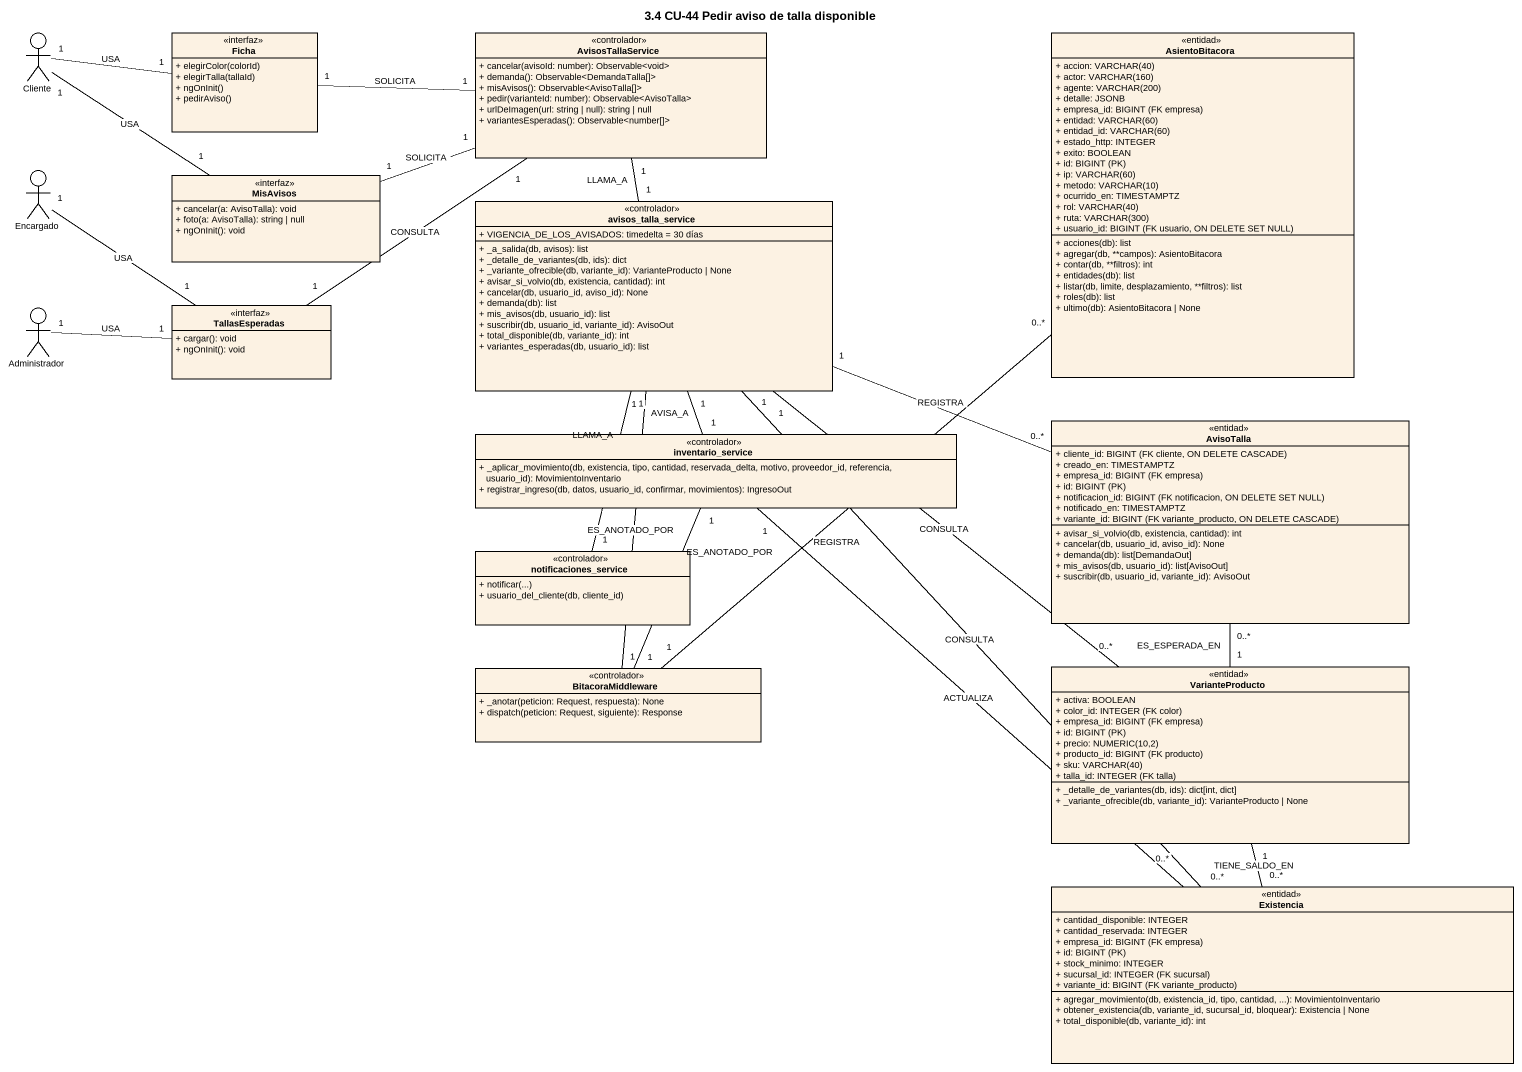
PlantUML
@startuml
title 3.4 CU-44 Pedir aviso de talla disponible
allowmixing
hide circle
hide empty members
skinparam classAttributeIconSize 0
actor Cliente
class Ficha <<interfaz>> {
  + elegirColor(colorId)
  + elegirTalla(tallaId)
  + ngOnInit()
  + pedirAviso()
}
class AvisosTallaService <<controlador>> {
  + cancelar(avisoId: number): Observable<void>
  + demanda(): Observable<DemandaTalla[]>
  + misAvisos(): Observable<AvisoTalla[]>
  + pedir(varianteId: number): Observable<AvisoTalla>
  + urlDeImagen(url: string | null): string | null
  + variantesEsperadas(): Observable<number[]>
}
class AsientoBitacora <<entidad>> {
  {field} + accion: VARCHAR(40)
  {field} + actor: VARCHAR(160)
  {field} + agente: VARCHAR(200)
  + detalle: JSONB
  {field} + empresa_id: BIGINT (FK empresa)
  {field} + entidad: VARCHAR(60)
  {field} + entidad_id: VARCHAR(60)
  + estado_http: INTEGER
  + exito: BOOLEAN
  {field} + id: BIGINT (PK)
  {field} + ip: VARCHAR(60)
  {field} + metodo: VARCHAR(10)
  + ocurrido_en: TIMESTAMPTZ
  {field} + rol: VARCHAR(40)
  {field} + ruta: VARCHAR(300)
  {field} + usuario_id: BIGINT (FK usuario, ON DELETE SET NULL)
  + acciones(db): list
  + agregar(db, **campos): AsientoBitacora
  + contar(db, **filtros): int
  + entidades(db): list
  + listar(db, limite, desplazamiento, **filtros): list
  + roles(db): list
  + ultimo(db): AsientoBitacora | None
}
actor Encargado
class MisAvisos <<interfaz>> {
  + cancelar(a: AvisoTalla): void
  + foto(a: AvisoTalla): string | null
  + ngOnInit(): void
}
class avisos_talla_service <<controlador>> {
  + VIGENCIA_DE_LOS_AVISADOS: timedelta = 30 días
  + _a_salida(db, avisos): list
  + _detalle_de_variantes(db, ids): dict
  + _variante_ofrecible(db, variante_id): VarianteProducto | None
  + avisar_si_volvio(db, existencia, cantidad): int
  + cancelar(db, usuario_id, aviso_id): None
  + demanda(db): list
  + mis_avisos(db, usuario_id): list
  + suscribir(db, usuario_id, variante_id): AvisoOut
  + total_disponible(db, variante_id): int
  + variantes_esperadas(db, usuario_id): list
}
actor Administrador
class TallasEsperadas <<interfaz>> {
  + cargar(): void
  + ngOnInit(): void
}
class inventario_service <<controlador>> {
  + _aplicar_movimiento(db, existencia, tipo, cantidad, reservada_delta, motivo, proveedor_id, referencia, usuario_id): MovimientoInventario
  + registrar_ingreso(db, datos, usuario_id, confirmar, movimientos): IngresoOut
}
class AvisoTalla <<entidad>> {
  {field} + cliente_id: BIGINT (FK cliente, ON DELETE CASCADE)
  + creado_en: TIMESTAMPTZ
  {field} + empresa_id: BIGINT (FK empresa)
  {field} + id: BIGINT (PK)
  {field} + notificacion_id: BIGINT (FK notificacion, ON DELETE SET NULL)
  + notificado_en: TIMESTAMPTZ
  {field} + variante_id: BIGINT (FK variante_producto, ON DELETE CASCADE)
  + avisar_si_volvio(db, existencia, cantidad): int
  + cancelar(db, usuario_id, aviso_id): None
  + demanda(db): list[DemandaOut]
  + mis_avisos(db, usuario_id): list[AvisoOut]
  + suscribir(db, usuario_id, variante_id): AvisoOut
}
class notificaciones_service <<controlador>> {
  + notificar(...)
  + usuario_del_cliente(db, cliente_id)
}
class BitacoraMiddleware <<controlador>> {
  + _anotar(peticion: Request, respuesta): None
  + dispatch(peticion: Request, siguiente): Response
}
class VarianteProducto <<entidad>> {
  + activa: BOOLEAN
  {field} + color_id: INTEGER (FK color)
  {field} + empresa_id: BIGINT (FK empresa)
  {field} + id: BIGINT (PK)
  {field} + precio: NUMERIC(10,2)
  {field} + producto_id: BIGINT (FK producto)
  {field} + sku: VARCHAR(40)
  {field} + talla_id: INTEGER (FK talla)
  + _detalle_de_variantes(db, ids): dict[int, dict]
  + _variante_ofrecible(db, variante_id): VarianteProducto | None
}
class Existencia <<entidad>> {
  + cantidad_disponible: INTEGER
  + cantidad_reservada: INTEGER
  {field} + empresa_id: BIGINT (FK empresa)
  {field} + id: BIGINT (PK)
  + stock_minimo: INTEGER
  {field} + sucursal_id: INTEGER (FK sucursal)
  {field} + variante_id: BIGINT (FK variante_producto)
  + agregar_movimiento(db, existencia_id, tipo, cantidad, ...): MovimientoInventario
  + obtener_existencia(db, variante_id, sucursal_id, bloquear): Existencia | None
  + total_disponible(db, variante_id): int
}
Cliente "1" -right- "1" Ficha : USA
Cliente "1" -right- "1" MisAvisos : USA
Ficha "1" -right- "1" AvisosTallaService : SOLICITA
AvisosTallaService "1" -- "1" avisos_talla_service : LLAMA_A
Encargado "1" -right- "1" TallasEsperadas : USA
MisAvisos "1" -right- "1" AvisosTallaService : SOLICITA
avisos_talla_service "1" -right- "0..*" AvisoTalla : REGISTRA
avisos_talla_service "1" -- "1" notificaciones_service : LLAMA_A
avisos_talla_service "1" -- "1" BitacoraMiddleware : ES_ANOTADO_POR
avisos_talla_service "1" -- "0..*" VarianteProducto : CONSULTA
avisos_talla_service "1" -- "0..*" Existencia : CONSULTA
Administrador "1" -right- "1" TallasEsperadas : USA
TallasEsperadas "1" -up- "1" AvisosTallaService : CONSULTA
inventario_service "1" -up- "1" avisos_talla_service : AVISA_A
inventario_service "1" -- "1" BitacoraMiddleware : ES_ANOTADO_POR
inventario_service "1" -- "0..*" Existencia : ACTUALIZA
BitacoraMiddleware "1" -up- "0..*" AsientoBitacora : REGISTRA
VarianteProducto "1" -up- "0..*" AvisoTalla : ES_ESPERADA_EN
VarianteProducto "1" -- "0..*" Existencia : TIENE_SALDO_EN
@enduml
